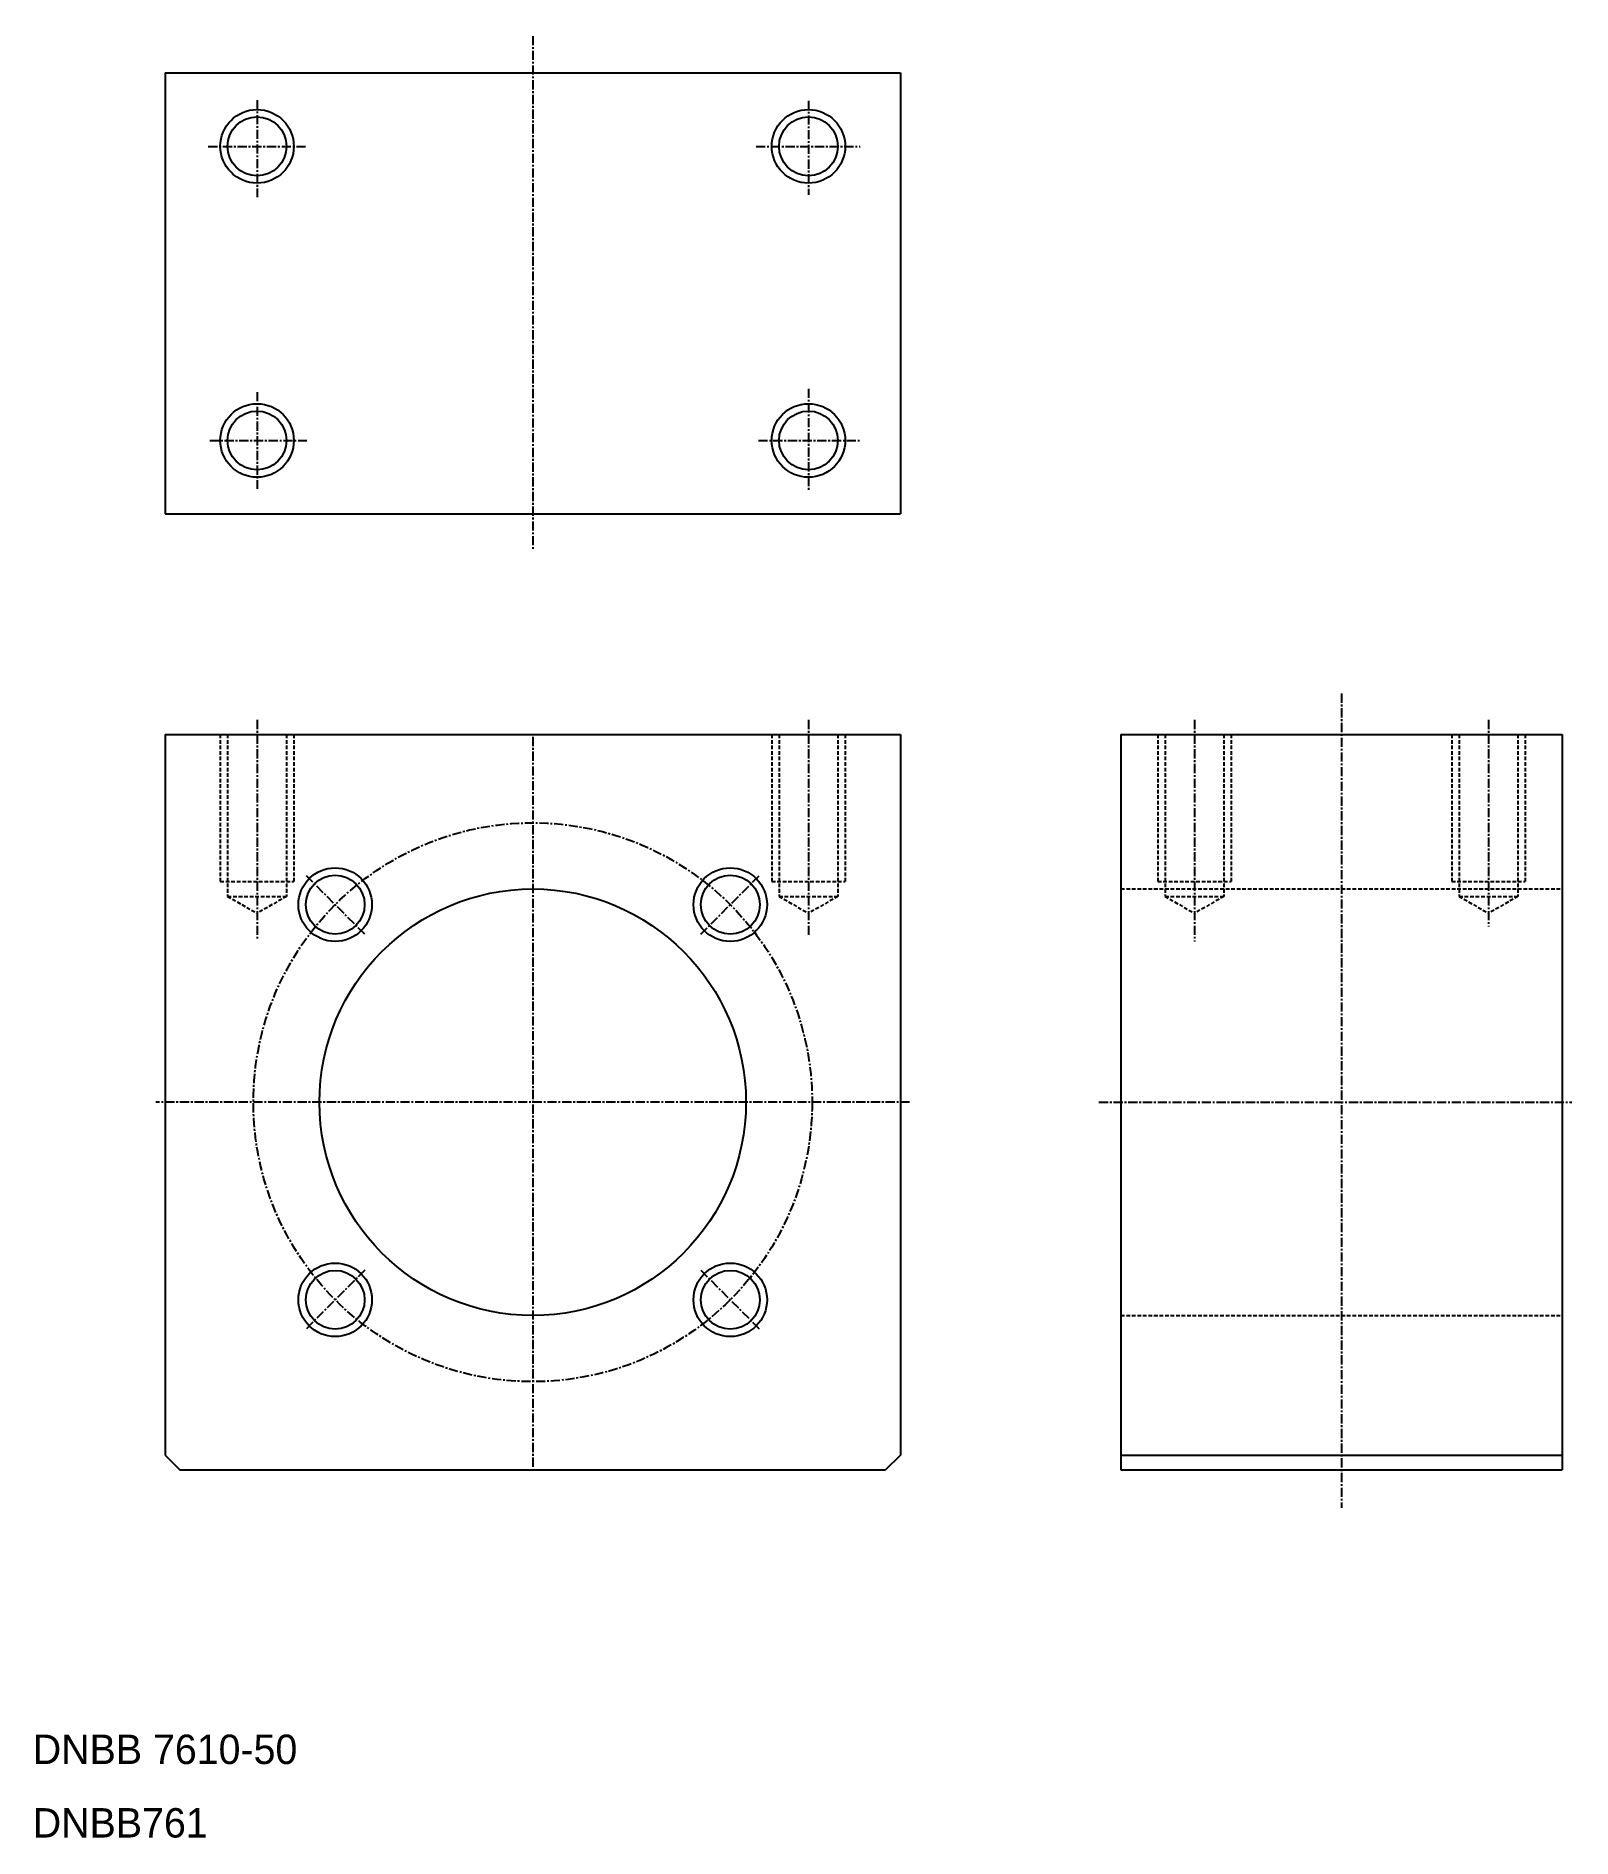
# Model space of a CAD drawing. Extents: x 10 to 219, y 10 to 255.
import ezdxf

# ---------------------------------------------------------------- set-up
doc = ezdxf.new("R2010")
doc.units = 0
doc.linetypes.add('CENTER', pattern=[2, 1.25, -0.25, 0.25, -0.25])
doc.linetypes.add('DASHED', pattern=[0.75, 0.5, -0.25])
doc.layers.get('0').update_dxf_attribs({"linetype": 'CONTINUOUS'})
doc.layers.add('CENTER', color=1, linetype='CENTER')

msp = doc.modelspace()

# ---------------------------------------------------------------- linework, layer by layer
at = {"color": 7, "linetype": 'CONTINUOUS'}
for p, q in [((28, 250), (128, 250)), ((28, 250), (28, 190)), ((128, 250), (128, 190)), ((28, 190), (128, 190)), ((28, 160), (128, 160)), ((28, 160), (28, 62)), ((53, 160), (53, 160)), ((78, 160), (78, 160)), ((128, 160), (128, 62)), ((158, 160), (158, 60)), ((158, 160), (218, 160)), ((218, 160), (218, 60)), ((28, 62), (30, 60)), ((128, 62), (126, 60)), ((158, 62), (218, 62)), ((30, 60), (126, 60)), ((158, 60), (218, 60))]:
    msp.add_line(p, q, dxfattribs=at)
at = {"color": 3, "linetype": 'DASHED'}
for p, q in [((35.5, 160), (35.5, 140)), ((36.5, 160), (36.5, 138)), ((44.5, 160), (44.5, 138)), ((45.5, 160), (45.5, 140)), ((110.5, 160), (110.5, 140)), ((111.5, 160), (111.5, 138)), ((119.5, 160), (119.5, 138)), ((120.5, 160), (120.5, 140)), ((163, 160), (163, 140)), ((164, 160), (164, 138)), ((172, 160), (172, 138)), ((173, 160), (173, 140)), ((203, 160), (203, 140)), ((204, 160), (204, 138)), ((212, 160), (212, 138)), ((213, 160), (213, 140)), ((35.5, 140), (45.5, 140)), ((110.5, 140), (120.5, 140)), ((163, 140), (173, 140)), ((203, 140), (213, 140)), ((36.5, 138), (44.5, 138)), ((36.5, 138), (40.5, 135.69)), ((44.5, 138), (40.5, 135.69)), ((111.5, 138), (119.5, 138)), ((111.5, 138), (115.5, 135.69)), ((119.5, 138), (115.5, 135.69)), ((158, 139), (218, 139)), ((164, 138), (172, 138)), ((164, 138), (168, 135.69)), ((172, 138), (168, 135.69)), ((204, 138), (212, 138)), ((204, 138), (208, 135.69)), ((212, 138), (208, 135.69)), ((158, 81), (218, 81))]:
    msp.add_line(p, q, dxfattribs=at)
at = {"color": 3, "linetype": 'CONTINUOUS'}
for centre in [(40.5, 240), (115.5, 240), (40.5, 200), (115.5, 200), (51.13, 136.87), (104.87, 136.87), (51.13, 83.13), (104.87, 83.13)]:
    msp.add_circle(centre, 5, dxfattribs=at)
at = {"color": 7, "linetype": 'CONTINUOUS'}
for centre, radius in [((40.5, 240), 4), ((115.5, 240), 4), ((40.5, 200), 4), ((115.5, 200), 4), ((51.13, 136.87), 4), ((104.87, 136.87), 4), ((78, 110), 29), ((51.13, 83.13), 4), ((104.87, 83.13), 4)]:
    msp.add_circle(centre, radius, dxfattribs=at)
at = {"layer": 'CENTER', "color": 1, "linetype": 'CENTER'}
for p, q in [((78, 255), (78, 185)), ((40.5, 246.26), (40.5, 233.07)), ((115.5, 246.21), (115.5, 233.39)), ((33.85, 240), (47.24, 240)), ((108.38, 240), (122.55, 240)), ((40.5, 206.58), (40.5, 193.43)), ((115.5, 207.04), (115.5, 193.11)), ((34.08, 200), (47.29, 200)), ((108.7, 200), (122.65, 200)), ((188, 165.58), (188, 54.83)), ((40.5, 162), (40.5, 132.19)), ((115.5, 162), (115.5, 132.75)), ((168, 162), (168, 131.86)), ((208, 162), (208, 133.89)), ((78, 159.68), (78, 60.32)), ((55.16, 132.84), (47.1, 140.9)), ((100.84, 132.84), (108.9, 140.9)), ((129.25, 110), (26.75, 110)), ((155, 110), (219.35, 110)), ((55.16, 87.16), (47.1, 79.1)), ((100.84, 87.16), (108.9, 79.1))]:
    msp.add_line(p, q, dxfattribs=at)
msp.add_circle((78, 110), 38, dxfattribs=at)

# ---------------------------------------------------------------- texts
at = {"color": 7, "linetype": 'CONTINUOUS'}
for s, p in [('DNBB 7610-50', (10, 20)), ('DNBB761', (10, 10))]:
    msp.add_text(s, height=4, dxfattribs=at).set_placement(p)

doc.saveas('drawing.dxf')
